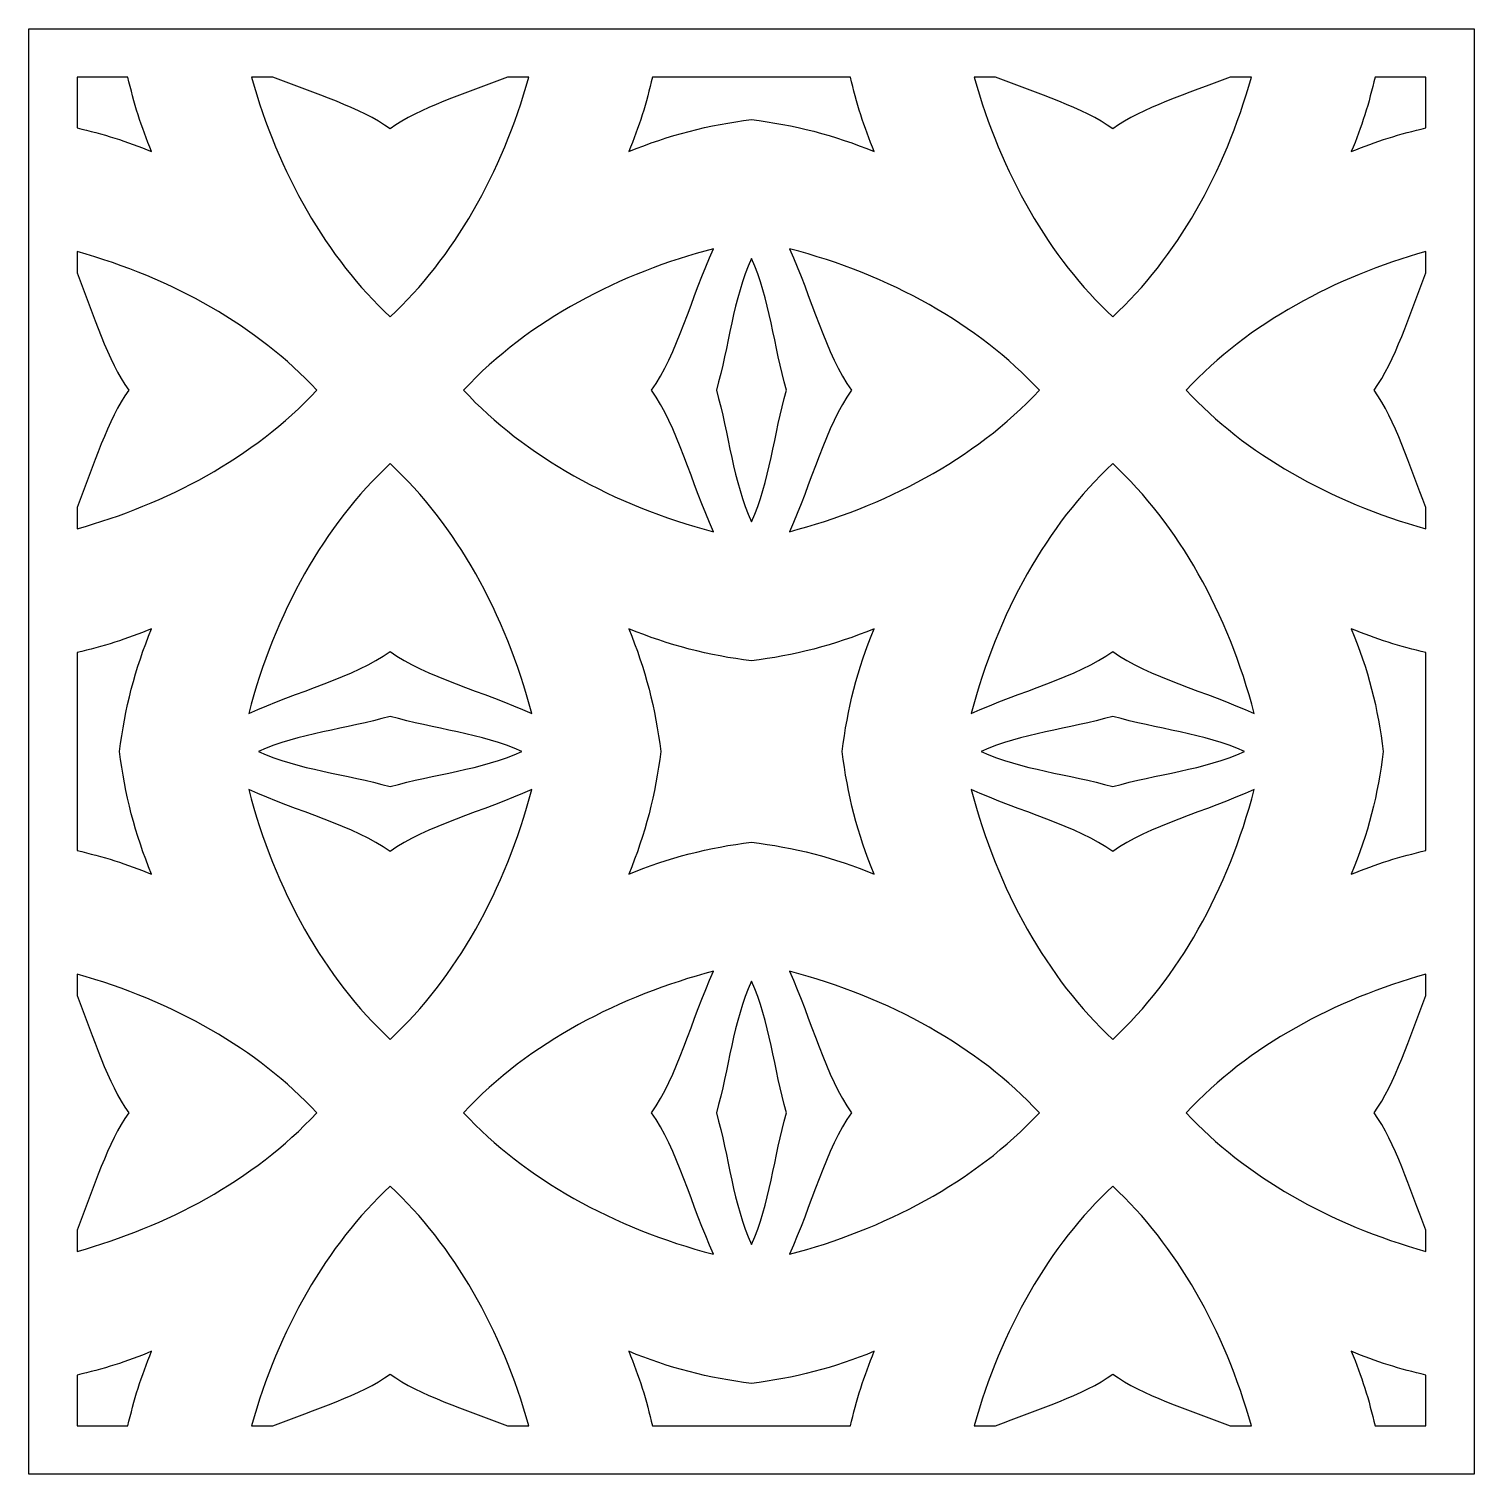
# Model space of a CAD drawing. Header units: millimetres. Extents: x -515 to 516, y -317 to 317.
# Drawn here: x -515.4 to -215.4, y -317.3 to -17.3 of the extents above; entities that cross this region are included whole.
import ezdxf

# ---------------------------------------------------------------- set-up
doc = ezdxf.new("R2010")
doc.units = ezdxf.units.MM
doc.header["$MEASUREMENT"] = 0
doc.layers.add('layer 1', color=7, linetype='Continuous')

msp = doc.modelspace()

# ---------------------------------------------------------------- linework, layer by layer
at = {"layer": 'layer 1'}
for points, knots in [([(-515.4084, -317.3236), (-505.9885, -317.3236), (-225.7217, -317.3236), (-215.4086, -317.3236), (-215.4086, -317.3236), (-215.4086, -298.4217), (-215.4086, -27.7719), (-215.4086, -17.3245), (-215.4086, -17.3245), (-228.0511, -17.3245), (-503.8562, -17.3245), (-515.4084, -17.3245), (-515.4084, -17.3245), (-515.4084, -33.7972), (-515.4084, -305.2056), (-515.4084, -317.3236)], [0, 0, 0, 0, 0.2, 0.2, 0.2, 0.2, 0.4, 0.4, 0.4, 0.4, 0.6, 0.6, 0.6, 0.6, 1, 1, 1, 1]), ([(-505.4083, -27.3248), (-505.4083, -27.3248), (-494.8584, -27.3248), (-494.8584, -27.3248), (-494.8584, -27.3248), (-493.6684, -32.5749), (-492.0385, -37.7441), (-489.9284, -42.8064), (-489.9284, -42.8064), (-494.9985, -40.7033), (-500.1585, -39.074), (-505.4083, -37.8854), (-505.4083, -37.8854), (-505.4083, -37.8854), (-505.4083, -27.3248), (-505.4083, -27.3248)], [0, 0, 0, 0, 0.2, 0.2, 0.2, 0.2, 0.4, 0.4, 0.4, 0.4, 0.6, 0.6, 0.6, 0.6, 1, 1, 1, 1]), ([(-464.7582, -27.3248), (-456.0182, -30.7944), (-446.4784, -33.6545), (-440.4184, -38.0864), (-440.4184, -38.0864), (-434.3586, -33.6447), (-424.8448, -30.819), (-416.0682, -27.3248), (-416.0682, -27.3248), (-416.0682, -27.3248), (-411.6385, -27.3248), (-411.6385, -27.3248), (-411.6385, -27.3248), (-417.2083, -47.2544), (-427.2382, -64.8764), (-440.4184, -77.0859), (-440.4184, -77.0859), (-453.5883, -64.8764), (-463.6185, -47.2544), (-469.1984, -27.3248), (-469.1984, -27.3248), (-469.1984, -27.3248), (-464.7582, -27.3248), (-464.7582, -27.3248)], [0, 0, 0, 0, 0.14285714, 0.14285714, 0.14285714, 0.14285714, 0.28571429, 0.28571429, 0.28571429, 0.28571429, 0.42857143, 0.42857143, 0.42857143, 0.42857143, 0.57142857, 0.57142857, 0.57142857, 0.57142857, 0.71428571, 0.71428571, 0.71428571, 0.71428571, 1, 1, 1, 1]), ([(-385.9788, -27.3248), (-385.9788, -27.3248), (-344.8586, -27.3248), (-344.8586, -27.3248), (-344.8586, -27.3248), (-343.6685, -32.5749), (-342.0385, -37.7441), (-339.9283, -42.8064), (-339.9283, -42.8064), (-348.1784, -39.3741), (-356.6885, -37.1937), (-365.4187, -36.1632), (-365.4187, -36.1632), (-374.1383, -37.2042), (-382.6484, -39.3741), (-390.8984, -42.8064), (-390.8984, -42.8064), (-388.7883, -37.7441), (-387.159, -32.5749), (-385.9788, -27.3248)], [0, 0, 0, 0, 0.16666667, 0.16666667, 0.16666667, 0.16666667, 0.33333333, 0.33333333, 0.33333333, 0.33333333, 0.5, 0.5, 0.5, 0.5, 0.66666667, 0.66666667, 0.66666667, 0.66666667, 1, 1, 1, 1]), ([(-314.7586, -27.3248), (-306.0186, -30.7944), (-296.4787, -33.6545), (-290.4182, -38.0864), (-290.4182, -38.0864), (-284.3591, -33.6447), (-274.8445, -30.819), (-266.0687, -27.3248), (-266.0687, -27.3248), (-266.0687, -27.3248), (-261.6383, -27.3248), (-261.6383, -27.3248), (-261.6383, -27.3248), (-267.2081, -47.2544), (-277.2386, -64.8764), (-290.4182, -77.0859), (-290.4182, -77.0859), (-303.5886, -64.8764), (-313.6184, -47.2544), (-319.1988, -27.3248), (-319.1988, -27.3248), (-319.1988, -27.3248), (-314.7586, -27.3248), (-314.7586, -27.3248)], [0, 0, 0, 0, 0.14285714, 0.14285714, 0.14285714, 0.14285714, 0.28571429, 0.28571429, 0.28571429, 0.28571429, 0.42857143, 0.42857143, 0.42857143, 0.42857143, 0.57142857, 0.57142857, 0.57142857, 0.57142857, 0.71428571, 0.71428571, 0.71428571, 0.71428571, 1, 1, 1, 1]), ([(-235.9785, -27.3248), (-235.9785, -27.3248), (-225.4089, -27.3248), (-225.4089, -27.3248), (-225.4089, -27.3248), (-225.4089, -27.3248), (-225.4089, -37.8854), (-225.4089, -37.8854), (-225.4089, -37.8854), (-230.6688, -39.074), (-235.8288, -40.7033), (-240.8982, -42.8064), (-240.8982, -42.8064), (-238.7881, -37.7441), (-237.1587, -32.5749), (-235.9785, -27.3248)], [0, 0, 0, 0, 0.2, 0.2, 0.2, 0.2, 0.4, 0.4, 0.4, 0.4, 0.6, 0.6, 0.6, 0.6, 1, 1, 1, 1]), ([(-373.2786, -121.6947), (-394.0889, -116.2549), (-412.5284, -105.9643), (-425.1786, -92.3257), (-425.1786, -92.3257), (-411.5942, -77.689), (-392.4392, -67.9523), (-373.2786, -62.9462), (-373.2786, -62.9462), (-377.8285, -72.8242), (-380.8785, -85.0759), (-386.1784, -92.3257), (-386.1784, -92.3257), (-380.8785, -99.5755), (-377.8285, -111.8237), (-373.2786, -121.6947)], [0, 0, 0, 0, 0.2, 0.2, 0.2, 0.2, 0.4, 0.4, 0.4, 0.4, 0.6, 0.6, 0.6, 0.6, 1, 1, 1, 1]), ([(-357.5489, -62.9462), (-336.7385, -68.393), (-318.2984, -78.6836), (-305.6488, -92.3257), (-305.6488, -92.3257), (-319.0646, -106.8035), (-338.1148, -116.6105), (-357.5489, -121.6947), (-357.5489, -121.6947), (-353.0081, -111.8237), (-349.9483, -99.5755), (-344.6582, -92.3257), (-344.6582, -92.3257), (-349.9483, -85.0654), (-353.0081, -72.8242), (-357.5489, -62.9462)], [0, 0, 0, 0, 0.2, 0.2, 0.2, 0.2, 0.4, 0.4, 0.4, 0.4, 0.6, 0.6, 0.6, 0.6, 1, 1, 1, 1]), ([(-505.4083, -116.6534), (-501.9383, -107.9254), (-499.0784, -98.3862), (-494.6582, -92.3257), (-494.6582, -92.3257), (-499.0992, -86.2371), (-501.9537, -76.6621), (-505.4083, -67.9839), (-505.4083, -67.9839), (-505.4083, -67.9839), (-505.4083, -63.5458), (-505.4083, -63.5458), (-505.4083, -63.5458), (-485.4784, -69.1234), (-467.8683, -79.1532), (-455.6487, -92.3257), (-455.6487, -92.3257), (-468.7796, -106.4893), (-487.0388, -115.9582), (-505.4083, -121.1049), (-505.4083, -121.1049), (-505.4083, -121.1049), (-505.4083, -116.6534), (-505.4083, -116.6534)], [0, 0, 0, 0, 0.14285714, 0.14285714, 0.14285714, 0.14285714, 0.28571429, 0.28571429, 0.28571429, 0.28571429, 0.42857143, 0.42857143, 0.42857143, 0.42857143, 0.57142857, 0.57142857, 0.57142857, 0.57142857, 0.71428571, 0.71428571, 0.71428571, 0.71428571, 1, 1, 1, 1]), ([(-372.6987, -92.3257), (-370.0783, -83.2561), (-369.2284, -73.2649), (-365.4187, -65.0029), (-365.4187, -65.0029), (-361.6089, -73.2649), (-360.7584, -83.2561), (-358.1288, -92.3257), (-358.1288, -92.3257), (-360.7584, -101.3954), (-361.6089, -111.3858), (-365.4187, -119.6338), (-365.4187, -119.6338), (-369.2284, -111.3858), (-370.0783, -101.3954), (-372.6987, -92.3257)], [0, 0, 0, 0, 0.2, 0.2, 0.2, 0.2, 0.4, 0.4, 0.4, 0.4, 0.6, 0.6, 0.6, 0.6, 1, 1, 1, 1]), ([(-225.4089, -67.9734), (-228.8883, -76.7148), (-231.7484, -86.2645), (-236.1789, -92.3257), (-236.1789, -92.3257), (-231.7175, -98.4389), (-228.8419, -108.0632), (-225.4089, -116.664), (-225.4089, -116.664), (-225.4089, -116.664), (-225.4089, -121.1049), (-225.4089, -121.1049), (-225.4089, -121.1049), (-245.349, -115.5245), (-262.9682, -105.4947), (-275.1784, -92.3257), (-275.1784, -92.3257), (-262.2287, -78.3596), (-244.074, -68.767), (-225.4089, -63.5458), (-225.4089, -63.5458), (-225.4089, -63.5458), (-225.4089, -67.9734), (-225.4089, -67.9734)], [0, 0, 0, 0, 0.14285714, 0.14285714, 0.14285714, 0.14285714, 0.28571429, 0.28571429, 0.28571429, 0.28571429, 0.42857143, 0.42857143, 0.42857143, 0.42857143, 0.57142857, 0.57142857, 0.57142857, 0.57142857, 0.71428571, 0.71428571, 0.71428571, 0.71428571, 1, 1, 1, 1]), ([(-411.0382, -159.4557), (-420.9183, -154.9156), (-433.1581, -151.8537), (-440.4184, -146.565), (-440.4184, -146.565), (-447.7154, -151.8713), (-459.9046, -154.9121), (-469.7881, -159.4557), (-469.7881, -159.4557), (-464.3483, -138.6454), (-454.0586, -120.2059), (-440.4184, -107.5655), (-440.4184, -107.5655), (-426.7686, -120.2059), (-416.4886, -138.6454), (-411.0382, -159.4557)], [0, 0, 0, 0, 0.2, 0.2, 0.2, 0.2, 0.4, 0.4, 0.4, 0.4, 0.6, 0.6, 0.6, 0.6, 1, 1, 1, 1]), ([(-290.4182, -146.565), (-297.668, -151.8537), (-309.919, -154.9156), (-319.7886, -159.4557), (-319.7886, -159.4557), (-314.3488, -138.6454), (-304.0589, -120.2059), (-290.4182, -107.5655), (-290.4182, -107.5655), (-276.7684, -120.2059), (-266.4883, -138.6454), (-261.0387, -159.4557), (-261.0387, -159.4557), (-270.9188, -154.9156), (-283.1585, -151.8537), (-290.4182, -146.565)], [0, 0, 0, 0, 0.2, 0.2, 0.2, 0.2, 0.4, 0.4, 0.4, 0.4, 0.6, 0.6, 0.6, 0.6, 1, 1, 1, 1]), ([(-505.4083, -146.7661), (-500.1585, -145.5739), (-494.9985, -143.9439), (-489.9284, -141.8345), (-489.9284, -141.8345), (-493.3584, -150.0859), (-495.5382, -158.5946), (-496.5783, -167.3262), (-496.5783, -167.3262), (-495.5382, -176.043), (-493.3584, -184.5629), (-489.9284, -192.8038), (-489.9284, -192.8038), (-494.9985, -190.705), (-500.1585, -189.0749), (-505.4083, -187.8863), (-505.4083, -187.8863), (-505.4083, -187.8863), (-505.4083, -146.7661), (-505.4083, -146.7661)], [0, 0, 0, 0, 0.16666667, 0.16666667, 0.16666667, 0.16666667, 0.33333333, 0.33333333, 0.33333333, 0.33333333, 0.5, 0.5, 0.5, 0.5, 0.66666667, 0.66666667, 0.66666667, 0.66666667, 1, 1, 1, 1]), ([(-365.4187, -148.4847), (-356.6885, -147.4437), (-348.1784, -145.2632), (-339.9283, -141.8345), (-339.9283, -141.8345), (-343.3585, -150.0859), (-345.539, -158.5946), (-346.5786, -167.3262), (-346.5786, -167.3262), (-345.539, -176.043), (-343.3585, -184.5629), (-339.9283, -192.8038), (-339.9283, -192.8038), (-348.1784, -189.3751), (-356.6885, -187.1946), (-365.4187, -186.1642), (-365.4187, -186.1642), (-374.1383, -187.2052), (-382.6484, -189.3751), (-390.8984, -192.8038), (-390.8984, -192.8038), (-387.4682, -184.5629), (-385.2885, -176.043), (-384.258, -167.3262), (-384.258, -167.3262), (-385.2885, -158.5946), (-387.4682, -150.0859), (-390.8984, -141.8345), (-390.8984, -141.8345), (-382.6484, -145.2632), (-374.1383, -147.4437), (-365.4187, -148.4847)], [0, 0, 0, 0, 0.11111111, 0.11111111, 0.11111111, 0.11111111, 0.22222222, 0.22222222, 0.22222222, 0.22222222, 0.33333333, 0.33333333, 0.33333333, 0.33333333, 0.44444444, 0.44444444, 0.44444444, 0.44444444, 0.55555556, 0.55555556, 0.55555556, 0.55555556, 0.66666667, 0.66666667, 0.66666667, 0.66666667, 0.77777778, 0.77777778, 0.77777778, 0.77777778, 1, 1, 1, 1]), ([(-225.4089, -187.8863), (-230.6688, -189.0749), (-235.8288, -190.705), (-240.8982, -192.8038), (-240.8982, -192.8038), (-237.4687, -184.5629), (-235.289, -176.043), (-234.2585, -167.3262), (-234.2585, -167.3262), (-235.289, -158.5946), (-237.4687, -150.0859), (-240.8982, -141.8345), (-240.8982, -141.8345), (-235.8288, -143.9439), (-230.6688, -145.5739), (-225.4089, -146.7661), (-225.4089, -146.7661), (-225.4089, -146.7661), (-225.4089, -187.8863), (-225.4089, -187.8863)], [0, 0, 0, 0, 0.16666667, 0.16666667, 0.16666667, 0.16666667, 0.33333333, 0.33333333, 0.33333333, 0.33333333, 0.5, 0.5, 0.5, 0.5, 0.66666667, 0.66666667, 0.66666667, 0.66666667, 1, 1, 1, 1]), ([(-413.0984, -167.3262), (-421.3583, -171.136), (-431.3382, -171.983), (-440.4184, -174.6147), (-440.4184, -174.6147), (-449.4884, -171.983), (-459.4685, -171.136), (-467.7283, -167.3262), (-467.7283, -167.3262), (-459.4685, -163.5164), (-449.4884, -162.6659), (-440.4184, -160.0342), (-440.4184, -160.0342), (-431.3382, -162.6659), (-421.3583, -163.5164), (-413.0984, -167.3262)], [0, 0, 0, 0, 0.2, 0.2, 0.2, 0.2, 0.4, 0.4, 0.4, 0.4, 0.6, 0.6, 0.6, 0.6, 1, 1, 1, 1]), ([(-317.7283, -167.3262), (-309.4685, -163.5164), (-299.4885, -162.6659), (-290.4182, -160.0342), (-290.4182, -160.0342), (-281.3387, -162.6659), (-271.3588, -163.5164), (-263.0989, -167.3262), (-263.0989, -167.3262), (-271.3588, -171.136), (-281.3387, -171.983), (-290.4182, -174.6147), (-290.4182, -174.6147), (-299.4885, -171.983), (-309.4685, -171.136), (-317.7283, -167.3262)], [0, 0, 0, 0, 0.2, 0.2, 0.2, 0.2, 0.4, 0.4, 0.4, 0.4, 0.6, 0.6, 0.6, 0.6, 1, 1, 1, 1]), ([(-440.4184, -188.0838), (-433.1581, -182.7846), (-420.9183, -179.7332), (-411.0382, -175.1861), (-411.0382, -175.1861), (-416.4886, -195.9929), (-426.7686, -214.4359), (-440.4184, -227.0833), (-440.4184, -227.0833), (-454.0586, -214.4359), (-464.3483, -195.9929), (-469.7881, -175.1861), (-469.7881, -175.1861), (-459.9185, -179.7332), (-447.6684, -182.7846), (-440.4184, -188.0838)], [0, 0, 0, 0, 0.2, 0.2, 0.2, 0.2, 0.4, 0.4, 0.4, 0.4, 0.6, 0.6, 0.6, 0.6, 1, 1, 1, 1]), ([(-319.7886, -175.1861), (-309.919, -179.7332), (-297.668, -182.7846), (-290.4182, -188.0838), (-290.4182, -188.0838), (-283.1452, -182.774), (-270.9286, -179.7508), (-261.0387, -175.1861), (-261.0387, -175.1861), (-266.4883, -195.9929), (-276.7684, -214.4359), (-290.4182, -227.0833), (-290.4182, -227.0833), (-304.0589, -214.4359), (-314.3488, -195.9929), (-319.7886, -175.1861)], [0, 0, 0, 0, 0.2, 0.2, 0.2, 0.2, 0.4, 0.4, 0.4, 0.4, 0.6, 0.6, 0.6, 0.6, 1, 1, 1, 1]), ([(-373.2786, -271.6954), (-394.0889, -266.2556), (-412.5284, -255.9651), (-425.1786, -242.3231), (-425.1786, -242.3231), (-411.5942, -227.69), (-392.4392, -217.9497), (-373.2786, -212.9436), (-373.2786, -212.9436), (-377.8285, -222.8251), (-380.8785, -235.0733), (-386.1784, -242.3231), (-386.1784, -242.3231), (-380.8785, -249.5727), (-377.8285, -261.8244), (-373.2786, -271.6954)], [0, 0, 0, 0, 0.2, 0.2, 0.2, 0.2, 0.4, 0.4, 0.4, 0.4, 0.6, 0.6, 0.6, 0.6, 1, 1, 1, 1]), ([(-357.5489, -212.9436), (-336.7385, -218.394), (-318.2984, -228.6846), (-305.6488, -242.3231), (-305.6488, -242.3231), (-319.0646, -256.8012), (-338.1148, -266.612), (-357.5489, -271.6954), (-357.5489, -271.6954), (-353.0081, -261.8244), (-349.9483, -249.5727), (-344.6582, -242.3231), (-344.6582, -242.3231), (-349.9483, -235.0628), (-353.0081, -222.8251), (-357.5489, -212.9436)], [0, 0, 0, 0, 0.2, 0.2, 0.2, 0.2, 0.4, 0.4, 0.4, 0.4, 0.6, 0.6, 0.6, 0.6, 1, 1, 1, 1]), ([(-505.4083, -266.6542), (-501.9383, -257.9231), (-499.0784, -248.3838), (-494.6582, -242.3231), (-494.6582, -242.3231), (-499.0992, -236.238), (-501.9537, -226.6595), (-505.4083, -217.9849), (-505.4083, -217.9849), (-505.4083, -217.9849), (-505.4083, -213.5439), (-505.4083, -213.5439), (-505.4083, -213.5439), (-485.4784, -219.1243), (-467.8683, -229.1541), (-455.6487, -242.3231), (-455.6487, -242.3231), (-468.7796, -256.4906), (-487.0388, -265.9593), (-505.4083, -271.1026), (-505.4083, -271.1026), (-505.4083, -271.1026), (-505.4083, -266.6542), (-505.4083, -266.6542)], [0, 0, 0, 0, 0.14285714, 0.14285714, 0.14285714, 0.14285714, 0.28571429, 0.28571429, 0.28571429, 0.28571429, 0.42857143, 0.42857143, 0.42857143, 0.42857143, 0.57142857, 0.57142857, 0.57142857, 0.57142857, 0.71428571, 0.71428571, 0.71428571, 0.71428571, 1, 1, 1, 1]), ([(-358.1288, -242.3231), (-360.7584, -251.3931), (-361.6089, -261.3835), (-365.4187, -269.635), (-365.4187, -269.635), (-369.2284, -261.3835), (-370.0783, -251.3931), (-372.6987, -242.3231), (-372.6987, -242.3231), (-370.0783, -233.2528), (-369.2284, -223.2658), (-365.4187, -215.0038), (-365.4187, -215.0038), (-361.6089, -223.2658), (-360.7584, -233.2528), (-358.1288, -242.3231)], [0, 0, 0, 0, 0.2, 0.2, 0.2, 0.2, 0.4, 0.4, 0.4, 0.4, 0.6, 0.6, 0.6, 0.6, 1, 1, 1, 1]), ([(-225.4089, -217.9743), (-228.8883, -226.7164), (-231.7484, -236.2662), (-236.1789, -242.3231), (-236.1789, -242.3231), (-231.7175, -248.4403), (-228.8419, -258.0639), (-225.4089, -266.6647), (-225.4089, -266.6647), (-225.4089, -266.6647), (-225.4089, -271.1026), (-225.4089, -271.1026), (-225.4089, -271.1026), (-245.349, -265.5252), (-262.9682, -255.4958), (-275.1784, -242.3231), (-275.1784, -242.3231), (-262.2287, -228.3563), (-244.074, -218.7679), (-225.4089, -213.5439), (-225.4089, -213.5439), (-225.4089, -213.5439), (-225.4089, -217.9743), (-225.4089, -217.9743)], [0, 0, 0, 0, 0.14285714, 0.14285714, 0.14285714, 0.14285714, 0.28571429, 0.28571429, 0.28571429, 0.28571429, 0.42857143, 0.42857143, 0.42857143, 0.42857143, 0.57142857, 0.57142857, 0.57142857, 0.57142857, 0.71428571, 0.71428571, 0.71428571, 0.71428571, 1, 1, 1, 1]), ([(-416.0788, -307.3258), (-424.8082, -303.8439), (-434.3586, -300.9828), (-440.4184, -296.5625), (-440.4184, -296.5625), (-446.4719, -300.9793), (-456.1226, -303.8862), (-464.7582, -307.3258), (-464.7582, -307.3258), (-464.7582, -307.3258), (-469.1984, -307.3258), (-469.1984, -307.3258), (-469.1984, -307.3258), (-463.6185, -287.3835), (-453.5883, -269.7761), (-440.4184, -257.5631), (-440.4184, -257.5631), (-427.2382, -269.7761), (-417.2083, -287.3835), (-411.6385, -307.3258), (-411.6385, -307.3258), (-411.6385, -307.3258), (-416.0788, -307.3258), (-416.0788, -307.3258)], [0, 0, 0, 0, 0.14285714, 0.14285714, 0.14285714, 0.14285714, 0.28571429, 0.28571429, 0.28571429, 0.28571429, 0.42857143, 0.42857143, 0.42857143, 0.42857143, 0.57142857, 0.57142857, 0.57142857, 0.57142857, 0.71428571, 0.71428571, 0.71428571, 0.71428571, 1, 1, 1, 1]), ([(-266.0785, -307.3258), (-274.8087, -303.8439), (-284.3584, -300.9828), (-290.4182, -296.5625), (-290.4182, -296.5625), (-296.4717, -300.9793), (-306.1226, -303.8862), (-314.7586, -307.3258), (-314.7586, -307.3258), (-314.7586, -307.3258), (-319.1988, -307.3258), (-319.1988, -307.3258), (-319.1988, -307.3258), (-313.6184, -287.3835), (-303.5886, -269.7761), (-290.4182, -257.5631), (-290.4182, -257.5631), (-277.2386, -269.7761), (-267.2081, -287.3835), (-261.6383, -307.3258), (-261.6383, -307.3258), (-261.6383, -307.3258), (-266.0785, -307.3258), (-266.0785, -307.3258)], [0, 0, 0, 0, 0.14285714, 0.14285714, 0.14285714, 0.14285714, 0.28571429, 0.28571429, 0.28571429, 0.28571429, 0.42857143, 0.42857143, 0.42857143, 0.42857143, 0.57142857, 0.57142857, 0.57142857, 0.57142857, 0.71428571, 0.71428571, 0.71428571, 0.71428571, 1, 1, 1, 1]), ([(-505.4083, -296.7638), (-500.1585, -295.5749), (-494.9985, -293.945), (-489.9284, -291.8355), (-489.9284, -291.8355), (-492.0385, -296.9049), (-493.6684, -302.066), (-494.8584, -307.3258), (-494.8584, -307.3258), (-494.8584, -307.3258), (-505.4083, -307.3258), (-505.4083, -307.3258), (-505.4083, -307.3258), (-505.4083, -307.3258), (-505.4083, -296.7638), (-505.4083, -296.7638)], [0, 0, 0, 0, 0.2, 0.2, 0.2, 0.2, 0.4, 0.4, 0.4, 0.4, 0.6, 0.6, 0.6, 0.6, 1, 1, 1, 1]), ([(-344.8586, -307.3258), (-344.8586, -307.3258), (-385.9788, -307.3258), (-385.9788, -307.3258), (-385.9788, -307.3258), (-387.159, -302.066), (-388.7883, -296.9049), (-390.8984, -291.8355), (-390.8984, -291.8355), (-382.6484, -295.2643), (-374.1383, -297.4444), (-365.4187, -298.4853), (-365.4187, -298.4853), (-356.6885, -297.4444), (-348.1784, -295.2643), (-339.9283, -291.8355), (-339.9283, -291.8355), (-342.0385, -296.9049), (-343.6685, -302.066), (-344.8586, -307.3258)], [0, 0, 0, 0, 0.16666667, 0.16666667, 0.16666667, 0.16666667, 0.33333333, 0.33333333, 0.33333333, 0.33333333, 0.5, 0.5, 0.5, 0.5, 0.66666667, 0.66666667, 0.66666667, 0.66666667, 1, 1, 1, 1]), ([(-225.4089, -307.3258), (-225.4089, -307.3258), (-235.9785, -307.3258), (-235.9785, -307.3258), (-235.9785, -307.3258), (-237.1587, -302.066), (-238.7881, -296.9049), (-240.8982, -291.8355), (-240.8982, -291.8355), (-235.8288, -293.945), (-230.6688, -295.5749), (-225.4089, -296.7638), (-225.4089, -296.7638), (-225.4089, -296.7638), (-225.4089, -307.3258), (-225.4089, -307.3258)], [0, 0, 0, 0, 0.2, 0.2, 0.2, 0.2, 0.4, 0.4, 0.4, 0.4, 0.6, 0.6, 0.6, 0.6, 1, 1, 1, 1])]:
    msp.add_open_spline(points, degree=3, knots=knots, dxfattribs=at)

doc.saveas('drawing.dxf')
